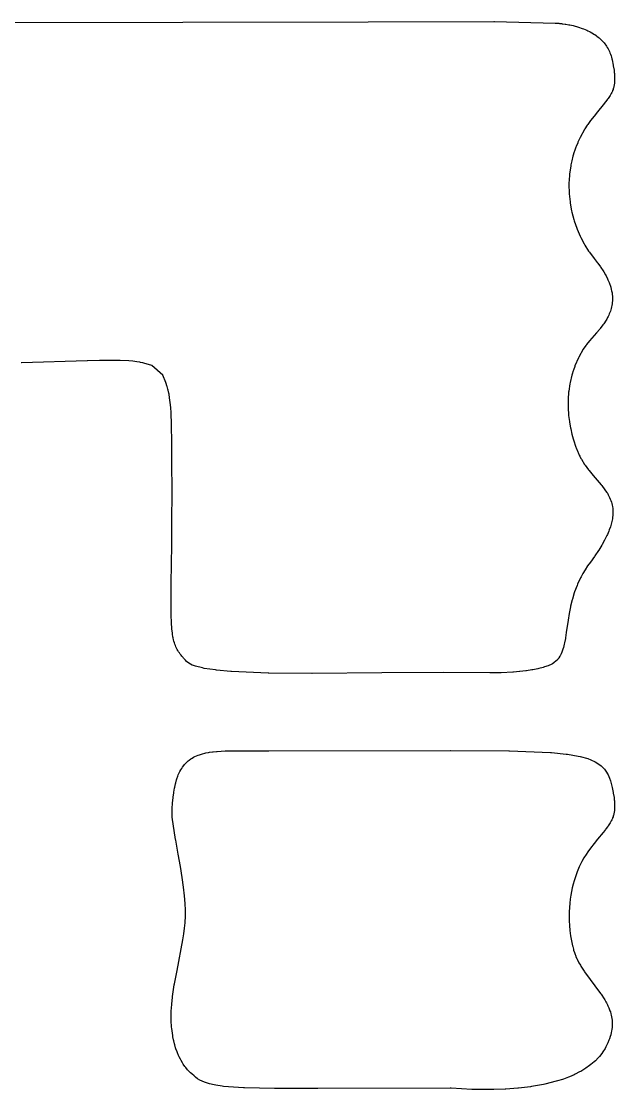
# Model space of a CAD drawing. Header units: millimetres. Extents: x 73.6 to 173.5, y -158 to -94.8.
# Drawn here: x 149.863 to 150.976, y -139.735 to -137.733 of the extents above; entities that cross this region are included whole.
import ezdxf

# ---------------------------------------------------------------- set-up
doc = ezdxf.new("R2010")
doc.units = ezdxf.units.MM
doc.layers.add('F.Mask', color=201, linetype='CONTINUOUS', true_color=0xd864ff)

msp = doc.modelspace()

# ---------------------------------------------------------------- linework, layer by layer
at = {"layer": 'F.Mask', "linetype": 'CONTINUOUS'}
for p, q in [((148.964831, -137.737482), (150.51404, -137.733974)), ((150.51404, -137.733974), (150.74973, -137.733384)), ((150.74973, -137.733384), (150.750836, -137.733398)), ((150.750836, -137.733398), (150.864709, -137.73659)), ((150.864709, -137.73659), (150.866147, -137.736659)), ((150.866147, -137.736659), (150.871586, -137.73703)), ((150.871586, -137.73703), (150.87288, -137.737141)), ((150.87288, -137.737141), (150.877052, -137.737578)), ((150.877052, -137.737578), (150.878181, -137.737715)), ((150.878181, -137.737715), (150.883438, -137.738436)), ((150.883438, -137.738436), (150.884711, -137.738635)), ((150.884711, -137.738635), (150.890648, -137.739677)), ((150.890648, -137.739677), (150.892138, -137.739971)), ((150.892138, -137.739971), (150.898476, -137.74137)), ((150.898476, -137.74137), (150.900249, -137.74181)), ((150.900249, -137.74181), (150.906783, -137.743616)), ((150.906783, -137.743616), (150.908817, -137.744245)), ((150.908817, -137.744245), (150.91538, -137.74649)), ((150.91538, -137.74649), (150.917628, -137.747347)), ((150.917628, -137.747347), (150.924319, -137.750167)), ((150.924319, -137.750167), (150.926219, -137.751036)), ((150.926219, -137.751036), (150.928962, -137.752391)), ((150.928962, -137.752391), (150.930401, -137.753143)), ((150.930401, -137.753143), (150.93328, -137.754735)), ((150.93328, -137.754735), (150.934695, -137.75556)), ((150.934695, -137.75556), (150.937457, -137.757259)), ((150.937457, -137.757259), (150.939025, -137.758282)), ((150.939025, -137.758282), (150.941536, -137.760018)), ((150.941536, -137.760018), (150.943143, -137.761198)), ((150.943143, -137.761198), (150.94555, -137.763073)), ((150.94555, -137.763073), (150.94717, -137.764415)), ((150.94717, -137.764415), (150.949374, -137.766359)), ((150.949374, -137.766359), (150.950994, -137.767882)), ((150.950994, -137.767882), (150.952987, -137.769878)), ((150.952987, -137.769878), (150.954643, -137.771656)), ((150.954643, -137.771656), (150.956443, -137.773726)), ((150.956443, -137.773726), (150.958036, -137.775697)), ((150.958036, -137.775697), (150.959651, -137.77785)), ((150.959651, -137.77785), (150.961189, -137.780072)), ((150.961189, -137.780072), (150.962627, -137.782334)), ((150.962627, -137.782334), (150.964005, -137.784696)), ((150.964005, -137.784696), (150.965282, -137.787095)), ((150.965282, -137.787095), (150.966503, -137.789626)), ((150.966503, -137.789626), (150.967621, -137.792198)), ((150.967621, -137.792198), (150.968651, -137.794857)), ((150.968651, -137.794857), (150.969628, -137.797713)), ((150.969628, -137.797713), (150.970411, -137.800332)), ((150.970411, -137.800332), (150.971301, -137.803793)), ((150.971301, -137.803793), (150.971736, -137.805711)), ((150.971736, -137.805711), (150.973604, -137.815171)), ((150.973604, -137.815171), (150.973851, -137.816571)), ((150.973851, -137.816571), (150.975154, -137.824883)), ((150.975154, -137.824883), (150.97535, -137.826322)), ((150.97535, -137.826322), (150.975729, -137.829595)), ((150.975729, -137.829595), (150.975832, -137.830617)), ((150.975832, -137.830617), (150.976099, -137.833716)), ((150.976099, -137.833716), (150.976186, -137.835013)), ((150.976186, -137.835013), (150.976317, -137.837676)), ((150.976317, -137.837676), (150.976357, -137.839115)), ((150.976374, -137.84148), (150.976354, -137.842917)), ((150.976357, -137.839115), (150.976374, -137.84148)), ((150.973372, -137.860914), (150.972592, -137.863054)), ((150.973692, -137.859938), (150.973372, -137.860914)), ((150.974268, -137.858003), (150.973692, -137.859938)), ((150.974541, -137.856976), (150.974268, -137.858003)), ((150.975042, -137.854824), (150.974541, -137.856976)), ((150.97528, -137.85363), (150.975042, -137.854824)), ((150.975611, -137.851693), (150.97528, -137.85363)), ((150.975813, -137.850276), (150.975611, -137.851693)), ((150.976031, -137.848376), (150.975813, -137.850276)), ((150.976172, -137.846773), (150.976031, -137.848376)), ((150.976286, -137.844911), (150.976172, -137.846773)), ((150.976354, -137.842917), (150.976286, -137.844911)), ((150.963267, -137.879385), (150.960042, -137.883644)), ((150.964402, -137.877795), (150.963267, -137.879385)), ((150.9669, -137.874075), (150.964402, -137.877795)), ((150.967966, -137.872383), (150.9669, -137.874075)), ((150.968644, -137.871235), (150.967966, -137.872383)), ((150.96948, -137.86974), (150.968644, -137.871235)), ((150.970107, -137.868552), (150.96948, -137.86974)), ((150.970934, -137.86688), (150.970107, -137.868552)), ((150.971482, -137.865696), (150.970934, -137.86688)), ((150.972194, -137.864044), (150.971482, -137.865696)), ((150.972592, -137.863054), (150.972194, -137.864044)), ((150.954915, -137.890008), (150.944163, -137.902977)), ((150.955082, -137.889803), (150.954915, -137.890008)), ((150.959373, -137.8845), (150.955082, -137.889803)), ((150.960042, -137.883644), (150.959373, -137.8845)), ((150.931141, -137.919468), (150.925874, -137.926782)), ((150.937865, -137.91078), (150.931141, -137.919468)), ((150.944163, -137.902977), (150.937865, -137.91078)), ((150.919874, -137.936021), (150.915841, -137.942948)), ((150.92064, -137.934777), (150.919874, -137.936021)), ((150.925059, -137.927973), (150.92064, -137.934777)), ((150.925874, -137.926782), (150.925059, -137.927973)), ((150.907027, -137.960871), (150.904102, -137.968047)), ((150.907581, -137.959598), (150.907027, -137.960871)), ((150.910874, -137.952479), (150.907581, -137.959598)), ((150.911498, -137.95121), (150.910874, -137.952479)), ((150.915163, -137.944179), (150.911498, -137.95121)), ((150.915841, -137.942948), (150.915163, -137.944179)), ((150.900601, -137.977907), (150.898183, -137.985874)), ((150.901038, -137.97658), (150.900601, -137.977907)), ((150.903613, -137.969329), (150.901038, -137.97658)), ((150.904102, -137.968047), (150.903613, -137.969329)), ((150.894344, -138.002283), (150.894011, -138.004175)), ((150.895962, -137.994544), (150.894344, -138.002283)), ((150.898183, -137.985874), (150.895962, -137.994544)), ((150.89156, -138.022056), (150.890688, -138.037082)), ((150.891812, -138.019543), (150.89156, -138.022056)), ((150.894011, -138.004175), (150.891812, -138.019543)), ((150.890688, -138.037082), (150.890646, -138.039521)), ((150.890646, -138.039521), (150.890996, -138.054516)), ((150.890996, -138.054516), (150.891143, -138.056869)), ((150.891143, -138.056869), (150.892662, -138.071722)), ((150.892662, -138.071722), (150.892991, -138.074039)), ((150.892991, -138.074039), (150.89564, -138.088604)), ((150.89564, -138.088604), (150.89613, -138.090817)), ((150.89613, -138.090817), (150.899839, -138.105022)), ((150.899839, -138.105022), (150.900496, -138.107198)), ((150.900496, -138.107198), (150.905205, -138.12089)), ((150.905205, -138.12089), (150.906032, -138.123026)), ((150.906032, -138.123026), (150.911661, -138.136064)), ((150.911661, -138.136064), (150.912665, -138.138163)), ((150.912665, -138.138163), (150.919143, -138.15045)), ((150.919143, -138.15045), (150.920335, -138.152509)), ((150.920335, -138.152509), (150.927569, -138.163936)), ((150.927569, -138.163936), (150.928987, -138.165982)), ((150.928987, -138.165982), (150.937762, -138.177589)), ((150.937762, -138.177589), (150.943856, -138.185268)), ((150.943856, -138.185268), (150.944773, -138.186476)), ((150.944773, -138.186476), (150.949712, -138.19329)), ((150.949712, -138.19329), (150.950691, -138.194714)), ((150.950691, -138.194714), (150.954823, -138.201056)), ((150.954823, -138.201056), (150.955767, -138.20259)), ((150.955767, -138.20259), (150.959187, -138.208481)), ((150.959187, -138.208481), (150.960175, -138.210305)), ((150.960175, -138.210305), (150.962883, -138.215676)), ((150.962883, -138.215676), (150.963834, -138.217727)), ((150.963834, -138.217727), (150.965905, -138.222594)), ((150.965905, -138.222594), (150.966812, -138.224953)), ((150.966812, -138.224953), (150.968341, -138.229396)), ((150.968341, -138.229396), (150.96908, -138.231824)), ((150.96908, -138.231824), (150.970144, -138.235832)), ((150.970144, -138.235832), (150.970764, -138.238625)), ((150.970764, -138.238625), (150.971411, -138.242221)), ((150.971411, -138.242221), (150.971804, -138.245056)), ((150.972, -138.260199), (150.971664, -138.26306)), ((150.971804, -138.245056), (150.972123, -138.248335)), ((150.972217, -138.257343), (150.972, -138.260199)), ((150.972123, -138.248335), (150.972284, -138.251334)), ((150.972316, -138.254311), (150.972217, -138.257343)), ((150.972284, -138.251334), (150.972316, -138.254311)), ((150.966363, -138.281731), (150.965443, -138.283792)), ((150.967514, -138.278916), (150.966363, -138.281731)), ((150.968363, -138.27661), (150.967514, -138.278916)), ((150.969256, -138.273896), (150.968363, -138.27661)), ((150.970001, -138.271292), (150.969256, -138.273896)), ((150.970659, -138.268607), (150.970001, -138.271292)), ((150.971227, -138.26579), (150.970659, -138.268607)), ((150.971664, -138.26306), (150.971227, -138.26579)), ((150.954422, -138.302065), (150.949326, -138.308704)), ((150.9559, -138.299985), (150.954422, -138.302065)), ((150.960306, -138.293286), (150.9559, -138.299985)), ((150.961579, -138.291194), (150.960306, -138.293286)), ((150.963087, -138.288505), (150.961579, -138.291194)), ((150.964044, -138.286672), (150.963087, -138.288505)), ((150.965443, -138.283792), (150.964044, -138.286672)), ((150.942105, -138.317319), (150.929081, -138.332305)), ((150.942356, -138.317024), (150.942105, -138.317319)), ((150.948298, -138.309983), (150.942356, -138.317024)), ((150.949326, -138.308704), (150.948298, -138.309983)), ((150.922651, -138.340419), (150.918755, -138.346004)), ((150.923867, -138.338796), (150.922651, -138.340419)), ((150.929081, -138.332305), (150.923867, -138.338796)), ((150.909283, -138.362537), (150.908628, -138.363842)), ((150.912946, -138.355663), (150.909283, -138.362537)), ((150.913658, -138.3544), (150.912946, -138.355663)), ((150.917594, -138.347801), (150.913658, -138.3544)), ((150.918755, -138.346004), (150.917594, -138.347801)), ((149.863613, -138.373067), (149.863297, -138.373073)), ((149.987201, -138.369771), (149.863613, -138.373067)), ((149.987432, -138.369765), (149.987201, -138.369771)), ((150.009922, -138.36907), (149.987432, -138.369765)), ((150.030339, -138.368714), (150.009922, -138.36907)), ((150.048808, -138.36884), (150.030339, -138.368714)), ((150.065291, -138.369625), (150.048808, -138.36884)), ((150.072753, -138.370313), (150.065291, -138.369625)), ((150.079791, -138.371215), (150.072753, -138.370313)), ((150.085545, -138.372212), (150.079791, -138.371215)), ((150.087116, -138.372528), (150.085545, -138.372212)), ((150.091575, -138.373549), (150.087116, -138.372528)), ((150.093342, -138.37401), (150.091575, -138.373549)), ((150.10843, -138.378446), (150.093342, -138.37401)), ((150.128542, -138.396349), (150.10843, -138.378446)), ((150.901485, -138.380158), (150.899016, -138.387008)), ((150.901977, -138.378883), (150.901485, -138.380158)), ((150.904801, -138.37204), (150.901977, -138.378883)), ((150.905401, -138.370684), (150.904801, -138.37204)), ((150.908628, -138.363842), (150.905401, -138.370684)), ((150.13431, -138.409917), (150.128542, -138.396349)), ((150.896074, -138.396661), (150.892796, -138.410501)), ((150.8966, -138.39473), (150.896074, -138.396661)), ((150.898573, -138.388334), (150.8966, -138.39473)), ((150.899016, -138.387008), (150.898573, -138.388334)), ((150.135067, -138.411887), (150.13431, -138.409917)), ((150.136557, -138.416215), (150.135067, -138.411887)), ((150.137104, -138.417978), (150.136557, -138.416215)), ((150.138489, -138.422982), (150.137104, -138.417978)), ((150.138884, -138.424577), (150.138489, -138.422982)), ((150.892322, -138.412953), (150.890332, -138.426184)), ((150.892796, -138.410501), (150.892322, -138.412953)), ((150.140161, -138.430417), (150.138884, -138.424577)), ((150.140426, -138.431775), (150.140161, -138.430417)), ((150.141664, -138.439023), (150.140426, -138.431775)), ((150.142798, -138.447574), (150.141664, -138.439023)), ((150.889156, -138.441468), (150.889081, -138.443589)), ((150.890073, -138.428526), (150.889156, -138.441468)), ((150.890332, -138.426184), (150.890073, -138.428526)), ((150.143697, -138.456843), (150.142798, -138.447574)), ((150.144375, -138.466761), (150.143697, -138.456843)), ((150.889081, -138.443589), (150.889081, -138.456113)), ((150.889081, -138.456113), (150.889145, -138.458067)), ((150.889145, -138.458067), (150.889929, -138.470088)), ((150.145132, -138.488761), (150.144375, -138.466761)), ((150.889929, -138.470088), (150.890094, -138.47183)), ((150.890094, -138.47183), (150.891504, -138.483187)), ((150.891504, -138.483187), (150.891742, -138.484759)), ((150.145575, -138.524036), (150.145132, -138.488761)), ((150.891742, -138.484759), (150.893623, -138.495308)), ((150.893623, -138.495308), (150.893914, -138.496735)), ((150.893914, -138.496735), (150.896261, -138.506985)), ((150.896261, -138.506985), (150.89869, -138.515873)), ((150.89869, -138.515873), (150.899163, -138.517434)), ((150.899163, -138.517434), (150.903754, -138.531235)), ((150.145873, -138.556998), (150.145575, -138.524036)), ((150.903754, -138.531235), (150.904301, -138.532743)), ((150.904301, -138.532743), (150.907235, -138.540203)), ((150.907235, -138.540203), (150.907792, -138.541526)), ((150.907792, -138.541526), (150.910015, -138.54647)), ((150.146111, -138.61688), (150.145873, -138.556998)), ((150.910015, -138.54647), (150.910758, -138.548004)), ((150.910758, -138.548004), (150.913118, -138.552546)), ((150.913118, -138.552546), (150.913908, -138.55397)), ((150.913908, -138.55397), (150.916507, -138.55837)), ((150.916507, -138.55837), (150.917248, -138.559559)), ((150.917248, -138.559559), (150.919916, -138.563628)), ((150.919916, -138.563628), (150.920927, -138.565077)), ((150.920927, -138.565077), (150.927592, -138.574043)), ((150.927592, -138.574043), (150.928586, -138.575308)), ((150.928586, -138.575308), (150.936057, -138.584308)), ((150.936057, -138.584308), (150.951119, -138.601897)), ((150.951119, -138.601897), (150.952429, -138.603524)), ((150.14595, -138.669525), (150.146111, -138.61688)), ((150.952429, -138.603524), (150.958208, -138.611157)), ((150.958208, -138.611157), (150.959489, -138.612967)), ((150.959489, -138.612967), (150.961534, -138.616059)), ((150.961534, -138.616059), (150.962675, -138.617909)), ((150.962675, -138.617909), (150.964439, -138.620983)), ((150.964439, -138.620983), (150.965549, -138.623081)), ((150.965549, -138.623081), (150.966957, -138.625972)), ((150.966957, -138.625972), (150.968107, -138.628602)), ((150.968107, -138.628602), (150.969154, -138.631289)), ((150.969154, -138.631289), (150.97016, -138.634256)), ((150.97016, -138.634256), (150.970931, -138.636914)), ((150.970931, -138.636914), (150.971701, -138.640128)), ((150.971701, -138.640128), (150.972222, -138.64287)), ((150.972222, -138.64287), (150.97269, -138.646205)), ((150.972519, -138.66294), (150.972077, -138.665979)), ((150.972904, -138.659131), (150.972519, -138.66294)), ((150.97269, -138.646205), (150.972959, -138.649157)), ((150.97308, -138.655866), (150.972904, -138.659131)), ((150.972959, -138.649157), (150.973103, -138.652595)), ((150.973103, -138.652595), (150.97308, -138.655866)), ((150.145546, -138.714664), (150.14595, -138.669525)), ((150.96843, -138.680672), (150.966369, -138.68649)), ((150.969187, -138.678264), (150.96843, -138.680672)), ((150.970601, -138.673133), (150.969187, -138.678264)), ((150.971236, -138.670402), (150.970601, -138.673133)), ((150.972077, -138.665979), (150.971236, -138.670402)), ((150.961892, -138.696976), (150.958233, -138.704339)), ((150.962716, -138.695194), (150.961892, -138.696976)), ((150.965537, -138.688617), (150.962716, -138.695194)), ((150.966369, -138.68649), (150.965537, -138.688617)), ((150.144585, -138.78701), (150.145546, -138.714664)), ((150.952065, -138.715337), (150.946534, -138.724254)), ((150.952848, -138.714013), (150.952065, -138.715337)), ((150.957398, -138.705916), (150.952848, -138.714013)), ((150.958233, -138.704339), (150.957398, -138.705916)), ((150.938623, -138.736016), (150.930838, -138.746762)), ((150.939365, -138.734953), (150.938623, -138.736016)), ((150.945867, -138.725287), (150.939365, -138.734953)), ((150.946534, -138.724254), (150.945867, -138.725287)), ((150.92102, -138.761103), (150.916777, -138.768238)), ((150.925681, -138.753995), (150.92102, -138.761103)), ((150.930838, -138.746762), (150.925681, -138.753995)), ((150.912586, -138.776068), (150.906791, -138.788408)), ((150.913373, -138.77451), (150.912586, -138.776068)), ((150.916777, -138.768238), (150.913373, -138.77451)), ((150.144316, -138.814667), (150.144582, -138.787213)), ((150.144582, -138.787213), (150.144585, -138.78701)), ((150.901359, -138.802376), (150.900724, -138.804213)), ((150.905927, -138.790439), (150.901359, -138.802376)), ((150.906791, -138.788408), (150.905927, -138.790439)), ((150.144313, -138.815306), (150.144316, -138.814667)), ((150.144362, -138.838138), (150.144313, -138.815306)), ((150.896593, -138.817701), (150.893671, -138.829466)), ((150.897054, -138.816045), (150.896593, -138.817701)), ((150.900724, -138.804213), (150.897054, -138.816045)), ((150.144368, -138.838765), (150.144362, -138.838138)), ((150.144563, -138.848471), (150.144368, -138.838765)), ((150.890927, -138.843042), (150.888889, -138.855464)), ((150.893368, -138.830821), (150.890927, -138.843042)), ((150.893671, -138.829466), (150.893368, -138.830821)), ((150.144577, -138.848977), (150.144563, -138.848471)), ((150.144889, -138.857535), (150.144577, -138.848977)), ((150.144928, -138.858377), (150.144889, -138.857535)), ((150.145358, -138.865917), (150.144928, -138.858377)), ((150.888889, -138.855464), (150.885685, -138.878464)), ((150.145441, -138.86706), (150.145358, -138.865917)), ((150.146015, -138.873598), (150.145441, -138.86706)), ((150.146146, -138.874852), (150.146015, -138.873598)), ((150.146842, -138.880501), (150.146146, -138.874852)), ((150.147071, -138.882071), (150.146842, -138.880501)), ((150.14788, -138.886859), (150.147071, -138.882071)), ((150.885635, -138.878814), (150.884178, -138.88871)), ((150.885685, -138.878464), (150.885635, -138.878814)), ((150.148242, -138.8887), (150.14788, -138.886859)), ((150.149126, -138.892635), (150.148242, -138.8887)), ((150.149703, -138.894858), (150.149126, -138.892635)), ((150.15068, -138.898161), (150.149703, -138.894858)), ((150.151413, -138.900367), (150.15068, -138.898161)), ((150.152443, -138.90315), (150.151413, -138.900367)), ((150.153478, -138.905644), (150.152443, -138.90315)), ((150.881974, -138.900413), (150.880346, -138.906941)), ((150.882437, -138.89828), (150.881974, -138.900413)), ((150.883961, -138.890015), (150.882437, -138.89828)), ((150.884178, -138.88871), (150.883961, -138.890015)), ((150.154555, -138.90798), (150.153478, -138.905644)), ((150.155829, -138.910477), (150.154555, -138.90798)), ((150.157053, -138.912656), (150.155829, -138.910477)), ((150.158388, -138.914839), (150.157053, -138.912656)), ((150.159911, -138.917138), (150.158388, -138.914839)), ((150.161284, -138.919064), (150.159911, -138.917138)), ((150.16314, -138.921486), (150.161284, -138.919064)), ((150.164435, -138.923077), (150.16314, -138.921486)), ((150.166755, -138.925766), (150.164435, -138.923077)), ((150.873717, -138.923231), (150.871886, -138.926043)), ((150.874293, -138.922244), (150.873717, -138.923231)), ((150.875654, -138.919677), (150.874293, -138.922244)), ((150.876155, -138.918629), (150.875654, -138.919677)), ((150.877536, -138.91531), (150.876155, -138.918629)), ((150.879347, -138.910241), (150.877536, -138.91531)), ((150.880346, -138.906941), (150.879347, -138.910241)), ((150.167855, -138.926981), (150.166755, -138.925766)), ((150.170764, -138.930048), (150.167855, -138.926981)), ((150.171571, -138.93087), (150.170764, -138.930048)), ((150.173548, -138.932818), (150.171571, -138.93087)), ((150.177798, -138.936354), (150.173548, -138.932818)), ((150.183696, -138.93965), (150.177798, -138.936354)), ((150.184643, -138.94006), (150.183696, -138.93965)), ((150.189874, -138.941851), (150.184643, -138.94006)), ((150.203027, -138.945219), (150.189874, -138.941851)), ((150.845071, -138.943335), (150.842183, -138.944243)), ((150.851382, -138.941051), (150.845071, -138.943335)), ((150.85433, -138.93983), (150.851382, -138.941051)), ((150.855997, -138.939048), (150.85433, -138.93983)), ((150.858233, -138.937901), (150.855997, -138.939048)), ((150.859578, -138.937149), (150.858233, -138.937901)), ((150.862349, -138.935425), (150.859578, -138.937149)), ((150.862849, -138.935081), (150.862349, -138.935425)), ((150.865955, -138.932672), (150.862849, -138.935081)), ((150.869019, -138.92965), (150.865955, -138.932672)), ((150.86916, -138.929491), (150.869019, -138.92965)), ((150.871458, -138.926636), (150.86916, -138.929491)), ((150.871886, -138.926043), (150.871458, -138.926636)), ((150.206629, -138.945942), (150.203027, -138.945219)), ((150.227391, -138.948985), (150.206629, -138.945942)), ((150.229323, -138.949212), (150.227391, -138.948985)), ((150.256333, -138.951621), (150.229323, -138.949212)), ((150.257911, -138.951725), (150.256333, -138.951621)), ((150.326584, -138.954653), (150.257911, -138.951725)), ((150.327628, -138.95468), (150.326584, -138.954653)), ((150.408269, -138.955518), (150.327628, -138.95468)), ((150.408911, -138.955519), (150.408269, -138.955518)), ((150.539631, -138.954471), (150.408911, -138.955519)), ((150.539648, -138.95443), (150.539631, -138.954471)), ((150.65589, -138.953613), (150.539648, -138.95443)), ((150.74204, -138.954558), (150.65589, -138.953613)), ((150.742069, -138.954587), (150.74204, -138.954558)), ((150.74242, -138.954587), (150.742069, -138.954587)), ((150.762029, -138.95425), (150.74242, -138.954587)), ((150.763188, -138.954211), (150.762029, -138.95425)), ((150.785504, -138.95308), (150.763188, -138.954211)), ((150.786644, -138.953002), (150.785504, -138.95308)), ((150.797794, -138.95206), (150.786644, -138.953002)), ((150.798747, -138.951966), (150.797794, -138.95206)), ((150.809704, -138.950717), (150.798747, -138.951966)), ((150.811037, -138.95054), (150.809704, -138.950717)), ((150.821257, -138.948991), (150.811037, -138.95054)), ((150.822945, -138.948694), (150.821257, -138.948991)), ((150.832184, -138.946847), (150.822945, -138.948694)), ((150.834377, -138.946335), (150.832184, -138.946847)), ((150.842183, -138.944243), (150.834377, -138.946335)), ((150.209697, -139.104458), (150.214696, -139.103501)), ((150.214696, -139.103501), (150.21636, -139.103224)), ((150.21636, -139.103224), (150.222024, -139.102419)), ((150.222024, -139.102419), (150.2234, -139.10225)), ((150.2234, -139.10225), (150.229411, -139.10163)), ((150.229411, -139.10163), (150.231059, -139.101498)), ((150.231059, -139.101498), (150.245653, -139.100659)), ((150.245653, -139.100659), (150.247074, -139.100606)), ((150.247074, -139.100606), (150.263884, -139.100309)), ((150.263884, -139.100309), (150.264486, -139.100304)), ((150.264486, -139.100304), (150.283476, -139.100348)), ((150.283476, -139.100348), (150.28366, -139.100349)), ((150.28366, -139.100349), (150.28366, -139.10035)), ((150.28366, -139.10035), (150.327967, -139.10066)), ((150.327967, -139.10066), (150.667798, -139.099786)), ((150.667798, -139.099786), (150.668276, -139.099788)), ((150.668276, -139.099788), (150.668276, -139.099787)), ((150.668276, -139.099787), (150.777885, -139.100571)), ((150.777885, -139.100571), (150.779076, -139.100599)), ((150.779076, -139.100599), (150.856133, -139.103729)), ((150.856133, -139.103729), (150.858147, -139.103869)), ((150.858147, -139.103869), (150.885259, -139.106538)), ((150.169738, -139.126024), (150.172148, -139.123402)), ((150.172148, -139.123402), (150.173903, -139.12168)), ((150.173903, -139.12168), (150.176628, -139.119271)), ((150.176628, -139.119271), (150.178523, -139.117763)), ((150.178523, -139.117763), (150.181402, -139.115701)), ((150.181402, -139.115701), (150.183591, -139.114296)), ((150.183591, -139.114296), (150.186464, -139.112637)), ((150.186464, -139.112637), (150.189075, -139.111291)), ((150.189075, -139.111291), (150.191811, -139.110027)), ((150.191811, -139.110027), (150.194921, -139.10875)), ((150.194921, -139.10875), (150.197469, -139.107817)), ((150.197469, -139.107817), (150.201156, -139.106624)), ((150.201156, -139.106624), (150.203458, -139.105964)), ((150.203458, -139.105964), (150.207792, -139.104879)), ((150.207792, -139.104879), (150.209697, -139.104458)), ((150.885259, -139.106538), (150.887636, -139.106854)), ((150.887636, -139.106854), (150.908234, -139.110317)), ((150.908234, -139.110317), (150.911914, -139.111142)), ((150.911914, -139.111142), (150.926103, -139.115135)), ((150.926103, -139.115135), (150.931424, -139.117111)), ((150.931424, -139.117111), (150.939864, -139.121052)), ((150.939864, -139.121052), (150.946617, -139.125199)), ((150.157877, -139.145738), (150.159556, -139.14193)), ((150.159556, -139.14193), (150.160874, -139.139255)), ((150.160874, -139.139255), (150.162582, -139.136131)), ((150.162582, -139.136131), (150.164251, -139.133384)), ((150.164251, -139.133384), (150.165927, -139.130893)), ((150.165927, -139.130893), (150.168044, -139.128065)), ((150.168044, -139.128065), (150.169738, -139.126024)), ((150.946617, -139.125199), (150.950945, -139.128591)), ((150.950945, -139.128591), (150.957288, -139.135054)), ((150.957288, -139.135054), (150.960044, -139.138713)), ((150.960044, -139.138713), (150.964101, -139.145628)), ((150.151105, -139.168786), (150.15252, -139.162429)), ((150.15252, -139.162429), (150.153004, -139.160518)), ((150.153004, -139.160518), (150.154575, -139.154975)), ((150.154575, -139.154975), (150.155253, -139.152847)), ((150.155253, -139.152847), (150.156904, -139.148188)), ((150.156904, -139.148188), (150.157877, -139.145738)), ((150.964101, -139.145628), (150.966763, -139.151659)), ((150.966763, -139.151659), (150.968548, -139.15673)), ((150.968548, -139.15673), (150.971247, -139.16681)), ((150.148266, -139.187339), (150.149309, -139.179227)), ((150.149309, -139.179227), (150.149527, -139.177773)), ((150.149527, -139.177773), (150.150776, -139.170461)), ((150.150776, -139.170461), (150.151105, -139.168786)), ((150.971247, -139.16681), (150.97177, -139.169061)), ((150.97177, -139.169061), (150.973603, -139.178354)), ((150.973603, -139.178354), (150.973847, -139.179734)), ((150.973847, -139.179734), (150.97516, -139.188097)), ((150.146589, -139.208767), (150.147202, -139.198813)), ((150.147202, -139.198813), (150.147291, -139.197667)), ((150.147291, -139.197667), (150.148124, -139.188628)), ((150.148124, -139.188628), (150.148266, -139.187339)), ((150.97516, -139.188097), (150.975348, -139.189484)), ((150.975348, -139.189484), (150.975725, -139.192739)), ((150.975725, -139.192739), (150.975838, -139.193856)), ((150.975838, -139.193856), (150.976097, -139.196861)), ((150.976097, -139.196861), (150.976186, -139.198188)), ((150.976186, -139.198188), (150.976316, -139.20083)), ((150.976316, -139.20083), (150.976357, -139.202281)), ((150.976357, -139.202281), (150.976374, -139.204651)), ((150.146247, -139.218249), (150.146545, -139.209678)), ((150.146599, -139.224555), (150.146247, -139.218249)), ((150.146545, -139.209678), (150.146589, -139.208767)), ((150.973705, -139.223075), (150.973369, -139.224098)), ((150.974244, -139.221257), (150.973705, -139.223075)), ((150.97455, -139.220114), (150.974244, -139.221257)), ((150.975046, -139.217987), (150.97455, -139.220114)), ((150.975282, -139.216805), (150.975046, -139.217987)), ((150.97561, -139.214884), (150.975282, -139.216805)), ((150.975812, -139.213471), (150.97561, -139.214884)), ((150.976032, -139.211552), (150.975812, -139.213471)), ((150.976174, -139.209928), (150.976032, -139.211552)), ((150.976284, -139.208116), (150.976174, -139.209928)), ((150.976354, -139.206094), (150.976284, -139.208116)), ((150.976374, -139.204651), (150.976354, -139.206094)), ((150.152846, -139.266967), (150.146599, -139.224555)), ((150.963269, -139.242559), (150.96005, -139.24681)), ((150.964396, -139.240981), (150.963269, -139.242559)), ((150.96686, -139.237318), (150.964396, -139.240981)), ((150.967993, -139.235516), (150.96686, -139.237318)), ((150.968702, -139.234307), (150.967993, -139.235516)), ((150.969462, -139.232945), (150.968702, -139.234307)), ((150.970091, -139.231758), (150.969462, -139.232945)), ((150.970937, -139.230049), (150.970091, -139.231758)), ((150.971482, -139.22887), (150.970937, -139.230049)), ((150.972197, -139.227214), (150.971482, -139.22887)), ((150.972594, -139.226223), (150.972197, -139.227214)), ((150.973369, -139.224098), (150.972594, -139.226223)), ((150.954821, -139.253299), (150.944105, -139.266218)), ((150.955148, -139.252898), (150.954821, -139.253299)), ((150.959342, -139.247715), (150.955148, -139.252898)), ((150.96005, -139.24681), (150.959342, -139.247715)), ((150.15303, -139.268089), (150.152846, -139.266967)), ((150.157724, -139.294095), (150.15303, -139.268089)), ((150.931134, -139.282645), (150.926099, -139.289561)), ((150.9379, -139.27391), (150.931134, -139.282645)), ((150.944105, -139.266218), (150.9379, -139.27391)), ((150.161737, -139.317558), (150.157724, -139.294095)), ((150.91876, -139.301146), (150.914923, -139.308123)), ((150.922643, -139.294761), (150.91876, -139.301146)), ((150.926099, -139.289561), (150.922643, -139.294761)), ((150.164978, -139.338061), (150.161737, -139.317558)), ((150.909984, -139.318208), (150.906045, -139.327427)), ((150.910639, -139.316779), (150.909984, -139.318208)), ((150.914278, -139.309363), (150.910639, -139.316779)), ((150.914923, -139.308123), (150.914278, -139.309363)), ((150.167505, -139.356166), (150.164978, -139.338061)), ((150.902055, -139.338413), (150.90018, -139.344372)), ((150.904024, -139.332769), (150.902055, -139.338413)), ((150.906045, -139.327427), (150.904024, -139.332769)), ((150.169356, -139.372135), (150.167505, -139.356166)), ((150.895337, -139.363899), (150.894043, -139.370998)), ((150.896801, -139.357105), (150.895337, -139.363899)), ((150.89842, -139.350619), (150.896801, -139.357105)), ((150.90018, -139.344372), (150.89842, -139.350619)), ((150.170568, -139.386315), (150.169356, -139.372135)), ((150.892954, -139.378311), (150.892086, -139.385943)), ((150.894043, -139.370998), (150.892954, -139.378311)), ((150.171168, -139.399084), (150.170568, -139.386315)), ((150.171207, -139.41014), (150.171168, -139.399084)), ((150.891077, -139.40198), (150.890972, -139.410434)), ((150.891451, -139.393817), (150.891077, -139.40198)), ((150.892086, -139.385943), (150.891451, -139.393817)), ((150.169768, -139.432713), (150.170668, -139.422603)), ((150.170668, -139.422603), (150.170758, -139.421244)), ((150.170758, -139.421244), (150.171179, -139.411548)), ((150.171179, -139.411548), (150.171207, -139.41014)), ((150.890972, -139.410434), (150.891188, -139.419133)), ((150.891188, -139.419133), (150.89171, -139.42813)), ((150.166511, -139.454929), (150.168351, -139.443618)), ((150.168351, -139.443618), (150.169768, -139.432713)), ((150.89171, -139.42813), (150.89258, -139.43738)), ((150.89258, -139.43738), (150.893809, -139.446923)), ((150.155579, -139.512076), (150.166511, -139.454929)), ((150.893809, -139.446923), (150.895426, -139.456692)), ((150.895426, -139.456692), (150.897299, -139.465984)), ((150.897299, -139.465984), (150.897625, -139.467418)), ((150.897625, -139.467418), (150.898883, -139.472388)), ((150.898883, -139.472388), (150.899404, -139.474202)), ((150.899404, -139.474202), (150.900858, -139.478729)), ((150.900858, -139.478729), (150.901471, -139.480454)), ((150.901471, -139.480454), (150.903249, -139.485012)), ((150.903249, -139.485012), (150.903855, -139.486454)), ((150.903855, -139.486454), (150.905921, -139.491032)), ((150.905921, -139.491032), (150.906567, -139.492374)), ((150.906567, -139.492374), (150.909209, -139.497529)), ((150.909209, -139.497529), (150.91201, -139.502445)), ((150.91201, -139.502445), (150.912829, -139.503799)), ((150.912829, -139.503799), (150.91891, -139.513273)), ((150.15057, -139.537385), (150.155579, -139.512076)), ((150.91891, -139.513273), (150.920077, -139.51496)), ((150.920077, -139.51496), (150.949823, -139.554999)), ((150.146998, -139.560767), (150.150302, -139.538918)), ((150.150302, -139.538918), (150.15057, -139.537385)), ((150.145592, -139.574425), (150.146776, -139.562531)), ((150.146776, -139.562531), (150.146998, -139.560767)), ((150.949823, -139.554999), (150.950989, -139.556668)), ((150.950989, -139.556668), (150.956797, -139.565529)), ((150.144756, -139.588669), (150.145468, -139.576003)), ((150.145468, -139.576003), (150.145592, -139.574425)), ((150.956797, -139.565529), (150.957802, -139.567161)), ((150.957802, -139.567161), (150.960038, -139.571032)), ((150.960038, -139.571032), (150.960864, -139.572546)), ((150.960864, -139.572546), (150.962841, -139.576392)), ((150.962841, -139.576392), (150.963702, -139.578191)), ((150.963702, -139.578191), (150.965353, -139.581901)), ((150.965353, -139.581901), (150.966199, -139.583977)), ((150.966199, -139.583977), (150.9675, -139.587488)), ((150.144636, -139.603469), (150.144702, -139.590464)), ((150.144691, -139.605609), (150.144636, -139.603469)), ((150.144702, -139.590464), (150.144756, -139.588669)), ((150.9675, -139.587488), (150.968307, -139.58994)), ((150.968307, -139.58994), (150.969285, -139.593327)), ((150.969285, -139.593327), (150.969948, -139.59602)), ((150.969948, -139.59602), (150.970624, -139.599325)), ((150.970624, -139.599325), (150.971096, -139.602266)), ((150.971096, -139.602266), (150.971478, -139.605507)), ((150.145422, -139.618549), (150.144691, -139.605609)), ((150.145661, -139.621112), (150.145422, -139.618549)), ((150.147357, -139.634113), (150.145661, -139.621112)), ((150.97118, -139.621833), (150.970595, -139.62565)), ((150.971516, -139.618705), (150.97118, -139.621833)), ((150.971478, -139.605507), (150.971705, -139.608674)), ((150.971738, -139.615135), (150.971516, -139.618705)), ((150.971705, -139.608674), (150.971793, -139.612066)), ((150.971793, -139.612066), (150.971738, -139.615135)), ((150.147716, -139.636318), (150.147357, -139.634113)), ((150.148843, -139.642099), (150.147716, -139.636318)), ((150.149204, -139.643744), (150.148843, -139.642099)), ((150.150653, -139.64967), (150.149204, -139.643744)), ((150.965705, -139.642746), (150.963566, -139.647844)), ((150.966646, -139.64024), (150.965705, -139.642746)), ((150.968192, -139.63559), (150.966646, -139.64024)), ((150.968986, -139.632825), (150.968192, -139.63559)), ((150.970007, -139.628622), (150.968986, -139.632825)), ((150.970595, -139.62565), (150.970007, -139.628622)), ((150.151117, -139.651376), (150.150653, -139.64967)), ((150.152829, -139.657113), (150.151117, -139.651376)), ((150.153453, -139.659003), (150.152829, -139.657113)), ((150.155438, -139.664481), (150.153453, -139.659003)), ((150.954423, -139.664364), (150.952166, -139.667575)), ((150.958328, -139.658092), (150.954423, -139.664364)), ((150.959842, -139.655401), (150.958328, -139.658092)), ((150.962516, -139.650118), (150.959842, -139.655401)), ((150.963566, -139.647844), (150.962516, -139.650118)), ((150.156179, -139.666353), (150.155438, -139.664481)), ((150.158444, -139.671624), (150.156179, -139.666353)), ((150.159411, -139.673687), (150.158444, -139.671624)), ((150.161903, -139.678587), (150.159411, -139.673687)), ((150.163104, -139.680753), (150.161903, -139.678587)), ((150.1659, -139.685404), (150.163104, -139.680753)), ((150.937722, -139.683483), (150.931698, -139.688583)), ((150.940144, -139.681227), (150.937722, -139.683483)), ((150.94534, -139.675904), (150.940144, -139.681227)), ((150.94775, -139.673162), (150.94534, -139.675904)), ((150.952166, -139.667575), (150.94775, -139.673162)), ((150.167277, -139.687517), (150.1659, -139.685404)), ((150.17037, -139.691914), (150.167277, -139.687517)), ((150.172014, -139.694067), (150.17037, -139.691914)), ((150.175423, -139.698187), (150.172014, -139.694067)), ((150.177276, -139.700254), (150.175423, -139.698187)), ((150.181062, -139.704154), (150.177276, -139.700254)), ((150.183017, -139.706018), (150.181062, -139.704154)), ((150.910639, -139.702379), (150.902385, -139.706585)), ((150.912713, -139.701233), (150.910639, -139.702379)), ((150.920279, -139.696706), (150.912713, -139.701233)), ((150.922547, -139.695227), (150.920279, -139.696706)), ((150.929346, -139.690407), (150.922547, -139.695227)), ((150.931698, -139.688583), (150.929346, -139.690407)), ((150.187417, -139.709898), (150.183017, -139.706018)), ((150.190307, -139.712186), (150.187417, -139.709898)), ((150.194137, -139.714902), (150.190307, -139.712186)), ((150.198289, -139.717431), (150.194137, -139.714902)), ((150.202459, -139.719588), (150.198289, -139.717431)), ((150.206767, -139.721462), (150.202459, -139.719588)), ((150.212638, -139.723558), (150.206767, -139.721462)), ((150.216459, -139.724681), (150.212638, -139.723558)), ((150.866782, -139.719849), (150.845283, -139.725227)), ((150.868875, -139.719256), (150.866782, -139.719849)), ((150.878603, -139.716173), (150.868875, -139.719256)), ((150.880228, -139.715613), (150.878603, -139.716173)), ((150.889774, -139.712068), (150.880228, -139.715613)), ((150.891454, -139.711392), (150.889774, -139.712068)), ((150.900367, -139.707535), (150.891454, -139.711392)), ((150.902385, -139.706585), (150.900367, -139.707535)), ((150.225123, -139.7267), (150.216459, -139.724681)), ((150.227985, -139.727243), (150.225123, -139.7267)), ((150.239913, -139.729005), (150.227985, -139.727243)), ((150.242616, -139.729298), (150.239913, -139.729005)), ((150.28009, -139.731911), (150.242616, -139.729298)), ((150.281753, -139.731986), (150.28009, -139.731911)), ((150.338484, -139.733188), (150.281753, -139.731986)), ((150.338981, -139.733194), (150.338484, -139.733188)), ((150.419365, -139.733407), (150.338981, -139.733194)), ((150.419387, -139.733407), (150.419365, -139.733407)), ((150.667816, -139.73294), (150.419387, -139.733407)), ((150.669538, -139.732987), (150.667816, -139.73294)), ((150.708582, -139.735156), (150.669538, -139.732987)), ((150.710264, -139.735208), (150.708582, -139.735156)), ((150.748237, -139.735455), (150.710264, -139.735208)), ((150.749785, -139.735431), (150.748237, -139.735455)), ((150.77105, -139.734631), (150.749785, -139.735431)), ((150.772348, -139.734557), (150.77105, -139.734631)), ((150.794625, -139.732873), (150.772348, -139.734557)), ((150.796217, -139.732716), (150.794625, -139.732873)), ((150.81882, -139.729973), (150.796217, -139.732716)), ((150.820684, -139.729694), (150.81882, -139.729973)), ((150.842942, -139.725728), (150.820684, -139.729694)), ((150.845283, -139.725227), (150.842942, -139.725728))]:
    msp.add_line(p, q, dxfattribs=at)

doc.saveas('drawing.dxf')
